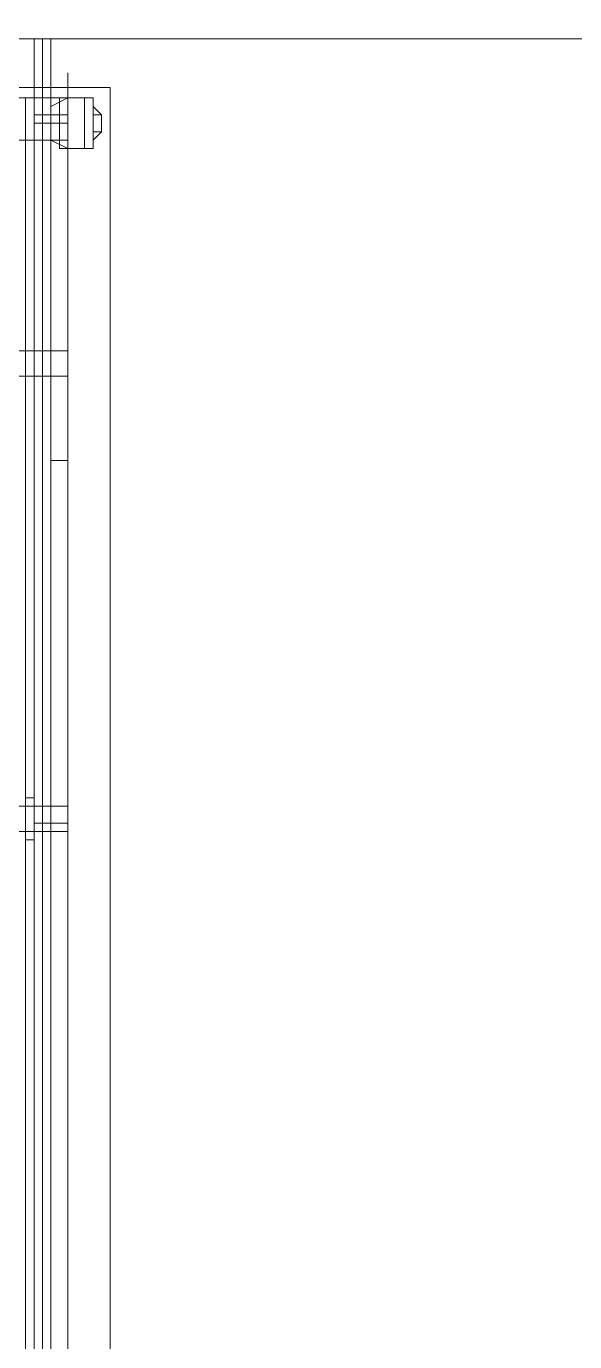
# Model space of a CAD drawing. Header units: inches. Extents: x -1128 to 651, y 96 to 845.
# Drawn here: x -920.634 to -918.787, y 726.051 to 730.481 of the extents above; entities that cross this region are included whole.
import ezdxf

# ---------------------------------------------------------------- set-up
doc = ezdxf.new("R2010")
doc.units = ezdxf.units.IN
doc.header["$MEASUREMENT"] = 0
doc.layers.add('BORDER', color=4, linetype='Continuous')
doc.layers.add('Layer 1', color=7, linetype='Continuous')
doc.layers.add('Equipment', color=7, linetype='Continuous', lineweight=0)

msp = doc.modelspace()

# ---------------------------------------------------------------- linework, layer by layer
at = {"layer": 'BORDER', "lineweight": 0}
msp.add_lwpolyline([(-920.3512, 730.2748), (-923.9612, 730.2748), (-923.9612, 723.0548), (-920.3512, 723.0548)], close=True, dxfattribs=at)
at = {"layer": 'Equipment', "color": 0}
for points in [[(-920.6077, 723.1116), (-920.6077, 730.4388)], [(-920.5793, 730.4388), (-920.5793, 722.6288)], [(-920.5509, 722.8276), (-920.5509, 730.4388)], [(-920.494, 730.2968), (-920.494, 730.3252)], [(-920.5509, 730.2401), (-920.5509, 730.2684)], [(-920.494, 730.2968), (-920.494, 730.2401)], [(-920.494, 730.2401), (-920.494, 730.2968)], [(-920.494, 730.2401), (-920.494, 730.2684)], [(-920.494, 730.2401), (-922.4821, 730.2401)], [(-920.494, 730.098), (-922.4821, 730.098), (-922.4821, 730.2401)], [(-920.6077, 730.1832), (-920.6077, 730.2401), (-920.6362, 730.2401)], [(-920.6362, 723.1116), (-920.6362, 730.2401), (-920.494, 730.2401), (-920.494, 729.104)], [(-920.6077, 730.1832), (-920.494, 730.1832), (-920.494, 730.2401)], [(-920.5509, 730.2401), (-920.494, 730.2401)], [(-920.5509, 730.2116), (-920.494, 730.2401), (-920.4374, 730.2401)], [(-920.494, 730.2401), (-920.5509, 730.2116)], [(-920.494, 730.2401), (-920.494, 730.098), (-920.494, 730.1548)], [(-920.494, 730.2401), (-920.494, 730.098)], [(-920.4374, 730.2401), (-920.494, 730.2401)], [(-920.409, 730.2401), (-920.409, 730.2116), (-920.3805, 730.1832)], [(-920.409, 730.2401), (-920.409, 730.2116), (-920.3805, 730.1832)], [(-920.409, 730.2116), (-920.409, 730.2401)], [(-920.409, 730.1832), (-920.409, 730.2116)], [(-920.409, 730.1832), (-920.409, 730.2116)], [(-920.409, 730.1832), (-920.409, 730.2116)], [(-920.409, 730.1832), (-920.409, 730.2116)], [(-920.3805, 730.1832), (-920.409, 730.1832)], [(-920.6077, 730.1548), (-920.494, 730.1548)], [(-920.6077, 730.098), (-920.6077, 730.1548)], [(-920.409, 730.1265), (-920.409, 730.1548)], [(-920.409, 730.1265), (-920.409, 730.1548)], [(-920.6362, 730.098), (-920.6077, 730.098)], [(-920.5509, 730.098), (-920.494, 730.0696), (-920.4374, 730.0696)], [(-920.5509, 730.098), (-920.494, 730.0696), (-920.4374, 730.0696)], [(-920.494, 730.098), (-920.494, 730.1265)], [(-920.3805, 730.1265), (-920.409, 730.098), (-920.409, 730.0696)], [(-920.3805, 730.1265), (-920.409, 730.098), (-920.409, 730.0696)], [(-920.409, 730.098), (-920.409, 730.1265)], [(-920.3805, 730.1265), (-920.409, 730.1265)], [(-920.494, 729.388), (-922.4821, 729.388), (-922.4821, 729.3027)], [(-920.494, 729.388), (-920.494, 729.3027)], [(-922.4821, 729.3027), (-920.494, 729.3027)], [(-920.494, 729.0756), (-920.494, 729.104)], [(-920.494, 729.104), (-920.494, 729.0188), (-920.494, 729.0756), (-920.494, 729.104)], [(-920.5509, 729.0188), (-920.5509, 729.0472)], [(-920.5509, 729.0188), (-920.5509, 729.0472)], [(-920.5509, 729.0188), (-920.5509, 729.0472)], [(-920.5509, 729.0188), (-920.494, 729.0188)], [(-920.5509, 729.0188), (-920.494, 729.0188)], [(-920.494, 729.0188), (-920.494, 728.962)], [(-920.494, 728.962), (-920.494, 728.9904)], [(-920.494, 728.9336), (-920.494, 723.1116), (-920.6362, 723.1116)], [(-920.6077, 727.8827), (-920.6362, 727.8827), (-920.6362, 727.7408)], [(-920.494, 727.7976), (-920.6077, 727.7976), (-920.6077, 727.8827)], [(-920.494, 727.8827), (-920.494, 727.9112)], [(-920.494, 727.8827), (-920.494, 727.7408)], [(-920.494, 727.8827), (-920.494, 727.7408)], [(-920.494, 727.8544), (-922.4821, 727.8544), (-922.4821, 727.7691)], [(-920.494, 727.8544), (-920.494, 727.7691), (-922.4821, 727.7691)], [(-920.494, 727.8544), (-922.4821, 727.8544), (-922.4821, 727.7691)], [(-920.494, 727.8544), (-920.494, 727.7691), (-922.4821, 727.7691)], [(-920.6077, 727.7408), (-920.6077, 727.7976), (-920.494, 727.7976)], [(-920.6362, 727.7408), (-920.6077, 727.7408)]]:
    msp.add_lwpolyline(points, dxfattribs=at)
for points, knots in [([(-920.5224, 730.2401), (-920.5224, 730.2401), (-920.5224, 730.0696), (-920.5224, 730.0696), (-920.5224, 730.0696), (-920.5224, 730.2401), (-920.5224, 730.2401)], [0, 0, 0, 0, 1, 1, 1, 2, 2, 2, 2]), ([(-920.4374, 730.2401), (-920.4374, 730.2401), (-920.5224, 730.2401), (-920.5224, 730.2401), (-920.5224, 730.2401), (-920.4374, 730.2401), (-920.4374, 730.2401)], [0, 0, 0, 0, 1, 1, 1, 2, 2, 2, 2]), ([(-920.4374, 730.2401), (-920.4374, 730.2401), (-920.4374, 730.0696), (-920.4374, 730.0696), (-920.4374, 730.0696), (-920.4374, 730.2401), (-920.4374, 730.2401)], [0, 0, 0, 0, 1, 1, 1, 2, 2, 2, 2]), ([(-920.409, 730.2401), (-920.409, 730.2401), (-920.4374, 730.2401), (-920.4374, 730.2401), (-920.4374, 730.2401), (-920.409, 730.2401), (-920.409, 730.2401)], [0, 0, 0, 0, 1, 1, 1, 2, 2, 2, 2]), ([(-920.409, 730.0696), (-920.409, 730.0696), (-920.409, 730.2401), (-920.409, 730.2401), (-920.409, 730.2401), (-920.409, 730.0696), (-920.409, 730.0696)], [0, 0, 0, 0, 1, 1, 1, 2, 2, 2, 2]), ([(-920.409, 730.2116), (-920.409, 730.2116), (-920.409, 730.1832), (-920.409, 730.1832), (-920.409, 730.1832), (-920.409, 730.2116), (-920.409, 730.2116)], [0, 0, 0, 0, 1, 1, 1, 2, 2, 2, 2]), ([(-920.409, 730.1548), (-920.409, 730.1548), (-920.409, 730.1832), (-920.409, 730.1832), (-920.409, 730.1832), (-920.409, 730.1548), (-920.409, 730.1548)], [0, 0, 0, 0, 1, 1, 1, 2, 2, 2, 2]), ([(-920.409, 730.1265), (-920.409, 730.1265), (-920.409, 730.1832), (-920.409, 730.1832), (-920.409, 730.1832), (-920.409, 730.1265), (-920.409, 730.1265)], [0, 0, 0, 0, 1, 1, 1, 2, 2, 2, 2]), ([(-920.3805, 730.1832), (-920.3805, 730.1832), (-920.3805, 730.1265), (-920.3805, 730.1265), (-920.3805, 730.1265), (-920.3805, 730.1832), (-920.3805, 730.1832)], [0, 0, 0, 0, 1, 1, 1, 2, 2, 2, 2]), ([(-920.409, 730.1265), (-920.409, 730.1265), (-920.409, 730.098), (-920.409, 730.098), (-920.409, 730.098), (-920.409, 730.1265), (-920.409, 730.1265)], [0, 0, 0, 0, 1, 1, 1, 2, 2, 2, 2]), ([(-920.5224, 730.0696), (-920.5224, 730.0696), (-920.4374, 730.0696), (-920.4374, 730.0696), (-920.4374, 730.0696), (-920.5224, 730.0696), (-920.5224, 730.0696)], [0, 0, 0, 0, 1, 1, 1, 2, 2, 2, 2]), ([(-920.4374, 730.0696), (-920.4374, 730.0696), (-920.409, 730.0696), (-920.409, 730.0696), (-920.409, 730.0696), (-920.4374, 730.0696), (-920.4374, 730.0696)], [0, 0, 0, 0, 1, 1, 1, 2, 2, 2, 2]), ([(-920.494, 728.962), (-920.494, 728.962), (-920.494, 729.0188), (-920.494, 729.0188), (-920.494, 729.0188), (-920.5509, 729.0188), (-920.5509, 729.0188), (-920.5509, 729.0188), (-920.494, 729.0188), (-920.494, 729.0188)], [0, 0, 0, 0, 1, 1, 1, 2, 2, 2, 3, 3, 3, 3]), ([(-920.494, 728.9336), (-920.494, 728.9336), (-920.494, 728.962), (-920.494, 728.962), (-920.494, 728.962), (-920.494, 728.9336), (-920.494, 728.9336)], [0, 0, 0, 0, 1, 1, 1, 2, 2, 2, 2])]:
    msp.add_open_spline(points, degree=3, knots=knots, dxfattribs=at)
at = {"layer": 'Layer 1', "color": 0, "lineweight": 0}
for points in [[(-921.2324, 733.648), (-917.9381, 733.648), (-917.9381, 730.4388), (-921.2324, 730.4388), (-921.2324, 733.648)], [(-920.5509, 730.4388), (-920.6077, 730.4388)]]:
    msp.add_lwpolyline(points, dxfattribs=at)

doc.saveas('drawing.dxf')
